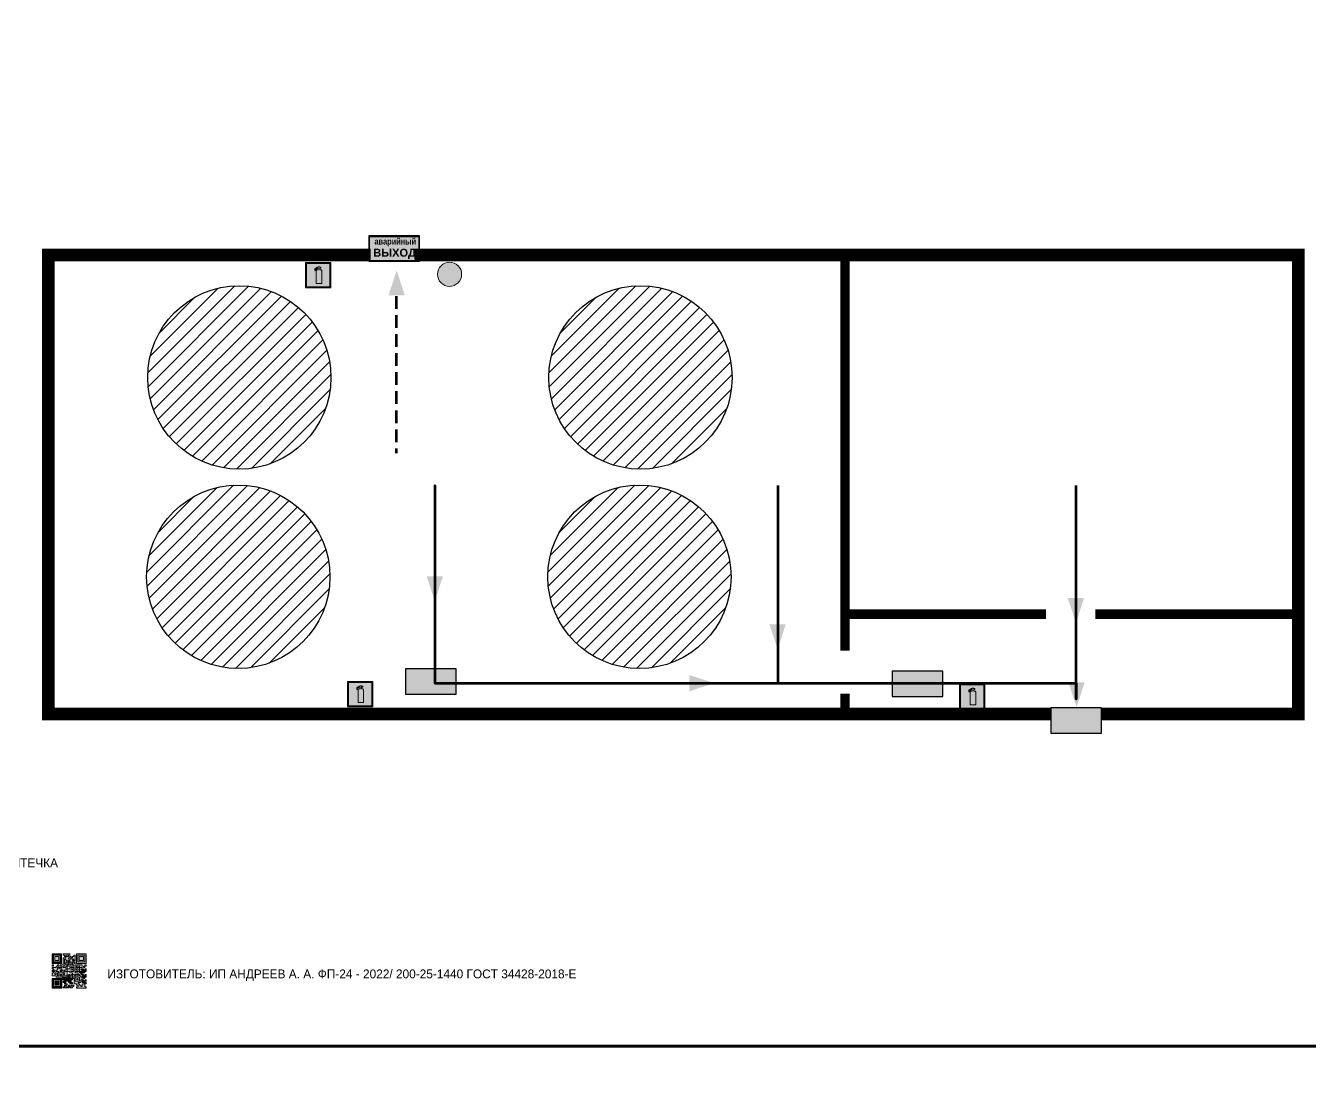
# Model space of a CAD drawing. Header units: millimetres. Extents: x 13114 to 67229, y 22859 to 38520.
# Drawn here: x 17880.1 to 18285.4, y 25452.6 to 25785.4 of the extents above; entities that cross this region are included whole.
import ezdxf

# ---------------------------------------------------------------- set-up
doc = ezdxf.new("R2010")
doc.units = ezdxf.units.MM
doc.linetypes.add('{ Wide Dash }', pattern=[12, 4, -2, 4, -2])
doc.layers.add('План_Штампы', color=7, linetype='Continuous')
doc.styles.add('обычный', font='arial.ttf')

# ---------------------------------------------------------------- blocks, each defined once
blk = doc.blocks.new('QR')
at = {"lineweight": 0}
h = blk.add_hatch(color=256, dxfattribs=at)
h.dxf.hatch_style = 1
h.paths.add_polyline_path([(9241.16, 2687.38), (9242.01, 2687.38), (9242.01, 2687.83), (9241.59, 2687.83), (9241.59, 2688.68), (9239.45, 2688.68), (9239.45, 2688.25), (9239.86, 2688.25), (9239.86, 2687.83), (9240.29, 2687.83), (9240.29, 2688.25), (9241.16, 2688.25), (9241.16, 2687.83), (9240.29, 2687.83), (9240.29, 2687.38), (9239.45, 2687.38), (9239.45, 2685.22), (9238.57, 2685.22), (9238.57, 2684.8), (9239.02, 2684.8), (9239.02, 2684.37), (9238.13, 2684.37), (9238.13, 2683.92), (9239.02, 2683.92), (9239.02, 2683.5), (9239.44, 2683.5), (9239.44, 2682.64), (9239.87, 2682.64), (9239.87, 2682.18), (9239.44, 2682.18), (9239.44, 2682.64), (9238.13, 2682.64), (9238.13, 2681.76), (9237.71, 2681.76), (9237.71, 2682.64), (9238.13, 2682.64), (9238.13, 2683.07), (9237.27, 2683.07), (9237.27, 2683.51), (9237.71, 2683.51), (9237.71, 2684.37), (9238.13, 2684.37), (9238.13, 2685.22), (9237.71, 2685.22), (9237.71, 2684.8), (9237.28, 2684.8), (9237.28, 2684.38), (9235.98, 2684.38), (9235.98, 2683.92), (9236.4, 2683.92), (9236.4, 2683.49), (9236.84, 2683.49), (9236.84, 2683.07), (9236.4, 2683.07), (9236.4, 2682.64), (9235.98, 2682.64), (9235.98, 2681.76), (9237.29, 2681.76), (9237.29, 2681.33), (9239.43, 2681.33), (9239.43, 2681.76), (9240.74, 2681.76), (9240.74, 2683.05), (9239.87, 2683.05), (9239.87, 2683.5), (9240.29, 2683.5), (9240.29, 2683.91), (9240.74, 2683.91), (9240.74, 2684.81), (9240.29, 2684.81), (9240.29, 2684.79), (9240.29, 2684.37), (9239.45, 2684.37), (9239.45, 2684.8), (9239.87, 2684.8), (9239.87, 2685.21), (9240.74, 2685.21), (9240.74, 2686.1), (9240.29, 2686.1), (9240.29, 2685.64), (9239.86, 2685.64), (9239.86, 2686.95), (9240.29, 2686.95), (9240.29, 2686.52), (9240.74, 2686.52), (9240.74, 2686.1), (9241.16, 2686.1), (9241.16, 2686.53), (9241.59, 2686.53), (9241.59, 2686.1), (9242.02, 2686.1), (9242.02, 2685.21), (9241.59, 2685.21), (9241.59, 2686.1), (9241.16, 2686.1), (9241.16, 2685.21), (9240.74, 2685.21), (9240.74, 2684.81), (9242.89, 2684.81), (9242.89, 2685.22), (9242.47, 2685.22), (9242.47, 2686.11), (9242.89, 2686.11), (9242.89, 2686.52), (9242.46, 2686.52), (9242.46, 2686.95), (9242.89, 2686.95), (9242.89, 2686.52), (9243.32, 2686.52), (9243.32, 2688.26), (9242.9, 2688.26), (9242.9, 2687.83), (9242.47, 2687.83), (9242.47, 2687.38), (9242.01, 2687.38), (9242.01, 2686.94), (9241.16, 2686.94)])
h.paths.add_polyline_path([(9239.02, 2682.18), (9239.02, 2681.76), (9238.54, 2681.76), (9238.54, 2682.18)], flags=16)
h.paths.add_polyline_path([(9237.27, 2682.65), (9237.27, 2682.19), (9236.83, 2682.19), (9236.83, 2682.65)], flags=16)
h = blk.add_hatch(color=256, dxfattribs=at)
h.dxf.hatch_style = 1
h.paths.add_polyline_path([(9238.15, 2687.83), (9236.83, 2687.83), (9236.83, 2686.52), (9238.15, 2686.52)], flags=0)
h.paths.add_polyline_path([(9239.01, 2685.65), (9239.01, 2688.68), (9235.98, 2688.68), (9235.98, 2685.65)])
h.paths.add_polyline_path([(9236.41, 2686.1), (9236.41, 2688.26), (9238.56, 2688.26), (9238.56, 2686.1)], flags=16)
h.paths.add_polyline_path([(9236.83, 2686.52), (9236.83, 2687.83), (9238.15, 2687.83), (9238.15, 2686.52)], flags=0)
h = blk.add_hatch(color=256, dxfattribs=at)
h.dxf.hatch_style = 1
h.paths.add_polyline_path([(9238.15, 2686.52), (9238.15, 2687.83), (9236.83, 2687.83), (9236.83, 2686.52)])
h.paths.add_polyline_path([(9245.91, 2686.52), (9245.91, 2687.83), (9244.59, 2687.83), (9244.59, 2686.52)], flags=0)
h.paths.add_polyline_path([(9246.77, 2685.65), (9246.77, 2688.68), (9243.74, 2688.68), (9243.74, 2685.65)])
h.paths.add_polyline_path([(9244.17, 2686.1), (9244.17, 2688.26), (9246.32, 2688.26), (9246.32, 2686.1)], flags=16)
h.paths.add_polyline_path([(9244.59, 2686.52), (9244.59, 2687.83), (9245.91, 2687.83), (9245.91, 2686.52)], flags=0)
h = blk.add_hatch(color=256, dxfattribs=at)
h.dxf.hatch_style = 1
h.paths.add_polyline_path([(9240.75, 2681.76), (9240.75, 2681.35), (9241.17, 2681.35), (9241.17, 2681.76)])
h.paths.add_polyline_path([(9241.6, 2682.18), (9241.17, 2682.18), (9241.17, 2681.76), (9241.6, 2681.76)])
h.paths.add_polyline_path([(9242.47, 2681.34), (9242.47, 2682.19), (9242.02, 2682.19), (9242.02, 2681.76), (9241.6, 2681.76), (9241.6, 2681.34)])
h.paths.add_polyline_path([(9239.87, 2678.3), (9239.44, 2678.3), (9239.44, 2677.89), (9241.17, 2677.89), (9241.17, 2678.3), (9240.28, 2678.3), (9240.28, 2678.73), (9239.87, 2678.73)])
h.paths.add_polyline_path([(9240.75, 2678.73), (9240.75, 2679.19), (9240.28, 2679.19), (9240.28, 2678.73)])
h.paths.add_polyline_path([(9241.6, 2678.73), (9241.17, 2678.73), (9241.17, 2678.3), (9241.6, 2678.3)])
h.paths.add_polyline_path([(9242.02, 2678.3), (9241.6, 2678.3), (9241.6, 2677.89), (9242.48, 2677.89), (9242.48, 2678.31), (9242.9, 2678.31), (9242.9, 2678.73), (9242.02, 2678.73)])
h.paths.add_polyline_path([(9246.36, 2684.37), (9246.36, 2684.79), (9245.93, 2684.79), (9245.93, 2684.37)])
h.paths.add_polyline_path([(9246.78, 2685.2), (9246.36, 2685.2), (9246.36, 2684.79), (9246.78, 2684.79)])
h.paths.add_polyline_path([(9245.91, 2687.83), (9244.59, 2687.83), (9244.59, 2686.52), (9245.91, 2686.52)])
h = blk.add_hatch(color=256, dxfattribs=at)
h.dxf.hatch_style = 1
h.paths.add_polyline_path([(9243.32, 2686.11), (9242.89, 2686.11), (9242.89, 2685.64), (9243.32, 2685.64)])
h.paths.add_polyline_path([(9239.02, 2683.07), (9239.02, 2683.5), (9238.56, 2683.5), (9238.56, 2683.07)])
h.paths.add_polyline_path([(9236.4, 2684.8), (9236.4, 2685.22), (9235.98, 2685.22), (9235.98, 2684.8)])
h.paths.add_polyline_path([(9236.4, 2683.07), (9236.4, 2683.49), (9235.98, 2683.49), (9235.98, 2683.07)])
h = blk.add_hatch(color=256, dxfattribs=at)
h.dxf.hatch_style = 1
h.paths.add_polyline_path([(9243.32, 2682.64), (9243.32, 2683.07), (9244.62, 2683.07), (9244.62, 2684.37), (9243.74, 2684.37), (9243.74, 2684.8), (9244.62, 2684.8), (9244.62, 2684.37), (9245.48, 2684.37), (9245.48, 2685.22), (9243.32, 2685.22), (9243.32, 2683.5), (9242.89, 2683.5), (9242.89, 2683.06), (9242.01, 2683.06), (9242.01, 2683.91), (9242.47, 2683.91), (9242.47, 2683.5), (9242.89, 2683.5), (9242.89, 2684.38), (9241.59, 2684.38), (9241.59, 2683.91), (9240.74, 2683.91), (9240.74, 2683.05), (9241.59, 2683.05), (9241.59, 2682.64), (9242.47, 2682.64), (9242.47, 2682.19), (9242.91, 2682.19), (9242.91, 2681.34), (9242.48, 2681.34), (9242.48, 2680.91), (9242.91, 2680.91), (9242.91, 2679.17), (9243.75, 2679.17), (9243.75, 2678.73), (9244.2, 2678.73), (9244.2, 2678.3), (9243.75, 2678.3), (9243.75, 2677.88), (9246.78, 2677.88), (9246.78, 2678.3), (9246.35, 2678.3), (9246.35, 2679.19), (9245.48, 2679.19), (9245.48, 2678.31), (9245.05, 2678.31), (9245.05, 2678.73), (9244.62, 2678.73), (9244.62, 2679.19), (9244.2, 2679.19), (9244.2, 2679.61), (9245.05, 2679.61), (9245.05, 2680.46), (9245.48, 2680.46), (9245.48, 2681.34), (9245.04, 2681.34), (9245.04, 2681.76), (9244.63, 2681.76), (9244.63, 2682.19), (9244.21, 2682.19), (9244.21, 2681.76), (9243.32, 2681.76), (9243.32, 2682.19), (9244.21, 2682.19), (9244.21, 2682.64)])
h.paths.add_polyline_path([(9243.75, 2683.49), (9243.75, 2683.92), (9244.21, 2683.92), (9244.21, 2683.49)], flags=16)
h.paths.add_polyline_path([(9243.32, 2681.34), (9244.63, 2681.34), (9244.63, 2680.04), (9243.32, 2680.04)], flags=16)
h.paths.add_polyline_path([(9243.76, 2680.89), (9244.18, 2680.89), (9244.18, 2680.48), (9243.76, 2680.48)], flags=0)
h = blk.add_hatch(color=256, dxfattribs=at)
h.dxf.hatch_style = 1
h.paths.add_polyline_path([(9246.36, 2683.07), (9246.78, 2683.07), (9246.78, 2683.92), (9246.36, 2683.92), (9246.36, 2683.49), (9245.92, 2683.49), (9245.92, 2683.92), (9245.06, 2683.92), (9245.06, 2683.49), (9245.48, 2683.49), (9245.48, 2683.07), (9244.62, 2683.07), (9244.62, 2682.65), (9245.05, 2682.65), (9245.05, 2682.18), (9245.48, 2682.18), (9245.48, 2682.65), (9246.36, 2682.65)])
h.paths.add_polyline_path([(9246.78, 2682.18), (9246.36, 2682.18), (9246.36, 2681.75), (9245.92, 2681.75), (9245.92, 2682.18), (9245.48, 2682.18), (9245.48, 2681.34), (9245.48, 2681.34), (9245.94, 2681.34), (9245.94, 2680.91), (9246.36, 2680.91), (9246.36, 2681.34), (9246.78, 2681.34)])
h = blk.add_hatch(color=256, dxfattribs=at)
h.dxf.hatch_style = 1
h.paths.add_polyline_path([(9235.98, 2680.9), (9235.98, 2677.86), (9239.02, 2677.86), (9239.02, 2680.9)])
h.paths.add_polyline_path([(9238.57, 2680.48), (9238.57, 2678.32), (9236.41, 2678.32), (9236.41, 2680.48)], flags=16)
h.paths.add_polyline_path([(9238.15, 2680.05), (9238.15, 2678.74), (9236.83, 2678.74), (9236.83, 2680.05)], flags=0)
h = blk.add_hatch(color=256, dxfattribs=at)
h.dxf.hatch_style = 1
h.paths.add_polyline_path([(9238.15, 2680.05), (9236.83, 2680.05), (9236.83, 2678.74), (9238.15, 2678.74)])
h = blk.add_hatch(color=256, dxfattribs=at)
h.dxf.hatch_style = 1
h.paths.add_polyline_path([(9242.02, 2680.46), (9242.48, 2680.46), (9242.48, 2680.91), (9241.58, 2680.91), (9241.58, 2681.35), (9241.17, 2681.35), (9241.17, 2680.91), (9240.75, 2680.91), (9240.75, 2681.33), (9239.43, 2681.33), (9239.43, 2680.46), (9239.86, 2680.46), (9239.86, 2680.92), (9240.3, 2680.92), (9240.3, 2680.46), (9239.86, 2680.46), (9239.86, 2680.04), (9239.44, 2680.04), (9239.44, 2679.62), (9239.86, 2679.62), (9239.86, 2679.19), (9240.29, 2679.19), (9240.29, 2680.03), (9241.18, 2680.03), (9241.18, 2680.47), (9241.6, 2680.47), (9241.6, 2680.03), (9241.18, 2680.03), (9241.18, 2679.61), (9241.6, 2679.61), (9241.6, 2679.19), (9242.47, 2679.19), (9242.47, 2679.6), (9242.02, 2679.6)])
h = blk.add_hatch(color=256, dxfattribs=at)
h.dxf.hatch_style = 1
h.paths.add_polyline_path([(9244.18, 2680.48), (9244.18, 2680.89), (9243.76, 2680.89), (9243.76, 2680.48)])
h = blk.add_hatch(color=256, dxfattribs=at)
h.dxf.hatch_style = 1
h.paths.add_polyline_path([(9245.93, 2680.04), (9245.93, 2680.46), (9245.48, 2680.46), (9245.48, 2679.62), (9246.35, 2679.62), (9246.35, 2680.04)])
h.paths.add_polyline_path([(9246.78, 2680.04), (9246.78, 2680.46), (9246.35, 2680.46), (9246.35, 2680.04)])
h.paths.add_polyline_path([(9246.78, 2679.18), (9246.78, 2679.62), (9246.35, 2679.62), (9246.35, 2679.18)])
for points in [[(9237.71, 2685.22), (9238.13, 2685.22), (9238.13, 2684.37), (9237.71, 2684.37), (9237.71, 2683.51), (9237.27, 2683.51), (9237.27, 2683.07), (9238.13, 2683.07), (9238.13, 2682.64), (9237.71, 2682.64), (9237.71, 2681.76), (9238.13, 2681.76), (9238.13, 2682.64), (9239.44, 2682.64), (9239.44, 2683.5), (9239.02, 2683.5), (9239.02, 2683.07), (9238.56, 2683.07), (9238.56, 2683.5), (9239.02, 2683.5), (9239.02, 2683.92), (9238.13, 2683.92), (9238.13, 2684.37), (9239.02, 2684.37), (9239.02, 2684.8), (9238.57, 2684.8), (9238.57, 2685.22), (9239.45, 2685.22), (9239.45, 2687.38), (9240.29, 2687.38), (9240.29, 2687.83), (9239.86, 2687.83), (9239.86, 2688.25), (9239.45, 2688.25), (9239.45, 2688.68), (9241.59, 2688.68), (9241.59, 2687.83), (9242.01, 2687.83), (9242.01, 2687.38), (9242.47, 2687.38), (9242.47, 2687.83), (9242.9, 2687.83), (9242.9, 2688.26), (9243.32, 2688.26), (9243.32, 2686.52), (9242.89, 2686.52), (9242.89, 2686.11), (9243.32, 2686.11), (9243.32, 2685.64), (9242.89, 2685.64), (9242.89, 2686.11), (9242.47, 2686.11), (9242.47, 2685.22), (9242.89, 2685.22), (9242.89, 2684.81), (9240.74, 2684.81), (9240.74, 2683.91), (9241.59, 2683.91), (9241.59, 2684.38), (9242.89, 2684.38), (9242.89, 2683.5), (9242.47, 2683.5), (9242.47, 2683.91), (9242.01, 2683.91), (9242.01, 2683.06), (9242.89, 2683.06), (9242.89, 2683.5), (9243.32, 2683.5), (9243.32, 2685.22), (9245.48, 2685.22), (9245.48, 2684.37), (9244.62, 2684.37), (9244.62, 2683.07), (9245.48, 2683.07), (9245.48, 2683.49), (9245.06, 2683.49), (9245.06, 2683.92), (9245.92, 2683.92), (9245.92, 2683.49), (9246.36, 2683.49), (9246.36, 2683.92), (9246.78, 2683.92), (9246.78, 2683.07), (9246.36, 2683.07), (9246.36, 2682.65), (9245.48, 2682.65), (9245.48, 2682.18), (9245.92, 2682.18), (9245.92, 2681.75), (9246.36, 2681.75), (9246.36, 2682.18), (9246.78, 2682.18), (9246.78, 2681.34), (9246.36, 2681.34), (9246.36, 2680.91), (9245.94, 2680.91), (9245.94, 2681.34), (9245.48, 2681.34), (9245.48, 2680.46), (9245.93, 2680.46), (9245.93, 2680.04), (9246.35, 2680.04), (9246.35, 2680.46), (9246.78, 2680.46), (9246.78, 2680.04), (9246.78, 2680.04), (9246.35, 2680.04), (9246.35, 2679.62), (9246.78, 2679.62), (9246.78, 2679.18), (9246.35, 2679.18), (9246.35, 2678.3), (9246.78, 2678.3), (9246.78, 2677.88), (9243.75, 2677.88), (9243.75, 2678.3), (9244.2, 2678.3), (9244.2, 2678.73), (9243.75, 2678.73), (9243.75, 2679.17), (9242.91, 2679.17), (9242.91, 2680.91), (9242.48, 2680.91), (9242.48, 2680.46), (9242.02, 2680.46), (9242.02, 2679.6), (9242.47, 2679.6), (9242.47, 2679.19), (9241.6, 2679.19), (9241.6, 2679.61), (9241.18, 2679.61), (9241.18, 2680.03), (9240.29, 2680.03), (9240.29, 2679.19), (9240.75, 2679.19), (9240.75, 2678.73), (9240.28, 2678.73), (9240.28, 2678.3), (9241.17, 2678.3), (9241.17, 2678.73), (9241.6, 2678.73), (9241.6, 2678.3), (9242.02, 2678.3), (9242.02, 2678.73), (9242.9, 2678.73), (9242.9, 2678.31), (9242.48, 2678.31), (9242.48, 2677.89), (9241.6, 2677.89), (9241.6, 2678.3), (9241.17, 2678.3), (9241.17, 2677.89), (9239.44, 2677.89), (9239.44, 2678.3), (9239.87, 2678.3), (9239.87, 2678.73), (9240.28, 2678.73), (9240.28, 2679.19), (9240.29, 2679.19), (9239.86, 2679.19), (9239.86, 2679.62), (9239.44, 2679.62), (9239.44, 2680.04), (9239.86, 2680.04), (9239.86, 2680.46), (9239.43, 2680.46), (9239.43, 2681.33), (9237.29, 2681.33), (9237.29, 2681.76), (9235.98, 2681.76), (9235.98, 2682.64), (9236.4, 2682.64), (9236.4, 2683.07), (9235.98, 2683.07), (9235.98, 2683.49), (9236.4, 2683.49), (9236.4, 2683.92), (9235.98, 2683.92), (9235.98, 2684.38), (9237.28, 2684.38), (9237.28, 2684.8), (9237.71, 2684.8), (9237.71, 2685.22), (9237.92, 2685.22)], [(9240.74, 2686.1), (9240.74, 2686.52), (9240.29, 2686.52), (9240.29, 2686.95), (9239.86, 2686.95), (9239.86, 2685.64), (9240.29, 2685.64), (9240.29, 2686.1), (9240.74, 2686.1), (9240.74, 2686.52)], [(9240.74, 2683.05), (9240.74, 2681.76), (9239.43, 2681.76), (9239.43, 2681.33), (9240.75, 2681.33), (9240.75, 2681.35), (9240.75, 2680.91), (9241.17, 2680.91), (9241.17, 2681.35), (9241.58, 2681.35), (9241.58, 2680.91), (9242.48, 2680.91), (9242.48, 2681.34), (9242.91, 2681.34), (9242.91, 2682.19), (9242.47, 2682.19), (9242.47, 2682.64), (9241.59, 2682.64), (9241.59, 2683.05), (9240.74, 2683.05)], [(9240.74, 2685.21), (9239.87, 2685.21), (9239.87, 2684.8), (9239.45, 2684.8), (9239.45, 2684.37), (9240.29, 2684.37), (9240.29, 2684.79), (9240.29, 2684.81), (9240.74, 2684.81), (9240.74, 2685.21), (9239.87, 2685.21)], [(9240.74, 2683.91), (9240.29, 2683.91), (9240.29, 2683.5), (9239.87, 2683.5), (9239.87, 2683.05), (9240.74, 2683.05), (9240.74, 2683.91)], [(9244.62, 2683.07), (9243.32, 2683.07), (9243.32, 2682.64), (9244.21, 2682.64), (9244.21, 2682.19), (9243.32, 2682.19), (9243.32, 2681.76), (9244.21, 2681.76), (9244.21, 2682.19), (9244.63, 2682.19), (9244.63, 2681.76), (9245.04, 2681.76), (9245.04, 2681.34), (9245.48, 2681.34)], [(9244.62, 2684.37), (9244.62, 2684.8), (9243.74, 2684.8), (9243.74, 2684.37), (9244.62, 2684.37)], [(9245.48, 2682.18), (9245.05, 2682.18), (9245.05, 2682.65), (9244.62, 2682.65), (9244.62, 2683.07)], [(9239.86, 2680.46), (9239.86, 2680.92), (9240.3, 2680.92), (9240.3, 2680.46), (9239.86, 2680.46)], [(9241.6, 2681.76), (9242.02, 2681.76), (9242.02, 2682.19), (9242.47, 2682.19), (9242.47, 2681.34), (9241.6, 2681.34), (9241.6, 2681.76)], [(9245.48, 2680.46), (9245.05, 2680.46), (9245.05, 2679.61), (9244.2, 2679.61), (9244.2, 2679.19), (9244.62, 2679.19), (9244.62, 2678.73), (9245.05, 2678.73), (9245.05, 2678.31), (9245.48, 2678.31), (9245.48, 2679.19), (9246.35, 2679.19), (9246.35, 2679.07)], [(9245.48, 2682.18), (9245.48, 2681.34)], [(9246.35, 2679.62), (9245.48, 2679.62), (9245.48, 2680.46)], [(9245.48, 2680.46), (9245.48, 2679.62), (9246.35, 2679.62), (9246.35, 2680.04), (9245.93, 2680.04), (9245.93, 2680.46), (9245.48, 2680.46), (9245.48, 2679.62)], [(9246.35, 2679.62), (9246.35, 2679.18)]]:
    blk.add_lwpolyline(points, dxfattribs=at)
for points in [[(9235.98, 2685.65), (9239.01, 2685.65), (9239.01, 2688.68), (9235.98, 2688.68)], [(9236.41, 2688.26), (9238.56, 2688.26), (9238.56, 2686.1), (9236.41, 2686.1)], [(9236.83, 2687.83), (9238.15, 2687.83), (9238.15, 2686.52), (9236.83, 2686.52)], [(9240.29, 2687.83), (9241.16, 2687.83), (9241.16, 2688.25), (9240.29, 2688.25)], [(9240.29, 2688.25), (9241.16, 2688.25), (9241.16, 2687.83), (9240.29, 2687.83)], [(9242.01, 2687.38), (9241.16, 2687.38), (9241.16, 2686.94), (9242.01, 2686.94)], [(9241.16, 2687.38), (9242.01, 2687.38), (9242.01, 2686.94), (9241.16, 2686.94)], [(9242.89, 2686.52), (9242.46, 2686.52), (9242.46, 2686.95), (9242.89, 2686.95)], [(9243.74, 2685.65), (9246.77, 2685.65), (9246.77, 2688.68), (9243.74, 2688.68)], [(9244.17, 2688.26), (9246.32, 2688.26), (9246.32, 2686.1), (9244.17, 2686.1)], [(9244.59, 2687.83), (9245.91, 2687.83), (9245.91, 2686.52), (9244.59, 2686.52)], [(9235.98, 2684.8), (9236.4, 2684.8), (9236.4, 2685.22), (9235.98, 2685.22)], [(9236.4, 2683.07), (9236.84, 2683.07), (9236.84, 2683.49), (9236.4, 2683.49)], [(9241.16, 2686.1), (9240.74, 2686.1), (9240.74, 2685.21), (9241.16, 2685.21)], [(9241.16, 2686.53), (9241.59, 2686.53), (9241.59, 2686.1), (9241.16, 2686.1)], [(9241.59, 2686.1), (9242.02, 2686.1), (9242.02, 2685.21), (9241.59, 2685.21)], [(9243.75, 2683.92), (9244.21, 2683.92), (9244.21, 2683.49), (9243.75, 2683.49)], [(9245.93, 2684.79), (9246.36, 2684.79), (9246.36, 2684.37), (9245.93, 2684.37)], [(9246.36, 2685.2), (9246.78, 2685.2), (9246.78, 2684.79), (9246.36, 2684.79)], [(9235.98, 2677.86), (9239.02, 2677.86), (9239.02, 2680.9), (9235.98, 2680.9)], [(9236.41, 2680.48), (9238.57, 2680.48), (9238.57, 2678.32), (9236.41, 2678.32)], [(9236.83, 2682.19), (9237.27, 2682.19), (9237.27, 2682.65), (9236.83, 2682.65)], [(9236.83, 2680.05), (9238.15, 2680.05), (9238.15, 2678.74), (9236.83, 2678.74)], [(9238.54, 2682.18), (9239.02, 2682.18), (9239.02, 2681.76), (9238.54, 2681.76)], [(9239.44, 2682.64), (9239.87, 2682.64), (9239.87, 2682.18), (9239.44, 2682.18)], [(9240.75, 2681.76), (9241.17, 2681.76), (9241.17, 2681.35), (9240.75, 2681.35)], [(9241.17, 2682.18), (9241.6, 2682.18), (9241.6, 2681.76), (9241.17, 2681.76)], [(9241.18, 2680.03), (9241.6, 2680.03), (9241.6, 2680.47), (9241.18, 2680.47)], [(9243.32, 2680.04), (9244.63, 2680.04), (9244.63, 2681.34), (9243.32, 2681.34)], [(9243.76, 2680.89), (9244.18, 2680.89), (9244.18, 2680.48), (9243.76, 2680.48)]]:
    blk.add_lwpolyline(points, close=True, dxfattribs=at)
blk = doc.blocks.new('A$C41C009D9')
at = {"true_color": 0xffffff}
blk.add_hatch(color=7, dxfattribs=at).paths.add_polyline_path([(0, 8), (-16, 8), (-16, 0), (0, 0)])
h = blk.add_hatch(color=126)
h.dxf.hatch_style = 1
h.paths.add_polyline_path([(-15.8, 7.8), (-15.8, 0.2), (-0.2, 0.2), (-0.2, 7.8)])
at = {"color": 126}
for points in [[(-16, 0), (0, 0), (0, 8), (-16, 8)], [(-16, 0), (0, 0), (0, 8), (-16, 8)], [(-15.8, 7.8), (-0.2, 7.8), (-0.2, 0.2), (-15.8, 0.2)]]:
    blk.add_lwpolyline(points, close=True, dxfattribs=at)
at = {"color": 7, "true_color": 0xffffff, "insert": (-15.8, 7.3), "char_height": 2.5, "width": 15.5999, "attachment_point": 1, "style": 'обычный'}
blk.add_mtext('\\pi1.6133;{\\fArial|b1|i0|c204|p34;\\H0.8x;\\W0.8;аварийный\\H1.25x;\\W1;\\P\\pi1.2327;ВЫХОД}', dxfattribs=at)
blk = doc.blocks.new('A$C7B4425F7')
at = {"true_color": 0xffffff}
blk.add_hatch(color=7, dxfattribs=at).paths.add_polyline_path([(0, 0), (-16, 0), (-16, -8), (0, -8)])
h = blk.add_hatch(color=126)
h.paths.add_polyline_path([(-0.2, -0.2), (-15.8, -0.2), (-15.8, -7.8), (-0.2, -7.8)])
h.paths.add_polyline_path([(-11.76, -2.03), (-11.76, -3.66), (-11.17, -3.66, -0.568275), (-11.17, -6.18), (-12.58, -6.18), (-12.58, -2.03)], flags=16)
h.paths.add_polyline_path([(-13.33, -4.12, -0.495768), (-13.59, -6.18), (-15.03, -6.18), (-15.03, -2.03), (-13.59, -2.03, -0.487973)], flags=16)
h.paths.add_polyline_path([(-10.25, -2.03), (-9.48, -2.03), (-9.48, -6.18), (-10.25, -6.18)], flags=16)
h.paths.add_polyline_path([(-13.84, -3.69), (-14.24, -3.69), (-14.24, -3.03), (-13.9, -3.03, -0.692621)], flags=0)
h.paths.add_polyline_path([(-9.15, -2.03), (-8.4, -2.03), (-8.04, -3.07), (-7.68, -2.03), (-6.93, -2.03), (-7.64, -4.1), (-6.93, -6.18), (-7.68, -6.18), (-8.04, -5.14), (-8.4, -6.18), (-9.15, -6.18), (-8.44, -4.1)], flags=16)
h.paths.add_polyline_path([(-11.76, -4.46), (-11.42, -4.46, -0.692621), (-11.36, -5.12), (-11.76, -5.12)], flags=0)
h.paths.add_polyline_path([(-13.9, -5.2), (-14.24, -5.2), (-14.24, -4.55), (-13.84, -4.55, -0.708038)], flags=0)
edge = h.paths.add_edge_path(flags=16)
edge.add_ellipse((-5.51, -4.08), major_axis=(0, 2.05), ratio=0.586184, start_angle=0, end_angle=360)
edge = h.paths.add_edge_path(flags=0)
edge.add_ellipse((-5.51, -4.08), major_axis=(0, 1.14), ratio=0.454828, start_angle=0, end_angle=360)
h.paths.add_polyline_path([(-4.13, -4.96, 0.377264), (-3.48, -4.52, 0.0555), (-3.16, -2.03), (-1.66, -2.03), (-1.66, -4.96), (-0.96, -4.96), (-0.96, -7.01), (-1.75, -7.01), (-1.75, -6.18), (-3.3, -6.18), (-3.3, -7.02), (-4.13, -7.02)], flags=16)
h.paths.add_polyline_path([(-2.73, -2.91), (-2.28, -2.91), (-2.28, -4.96), (-3.05, -4.96, 0.079136)], flags=0)
at = {"color": 126}
blk.add_lwpolyline([(-16, -8), (0, -8), (0, 0), (-16, 0)], close=True, dxfattribs=at)
blk = doc.blocks.new('A$C32E8229D')
at = {"true_color": 0xffffff}
blk.add_hatch(color=7, dxfattribs=at).paths.add_polyline_path([(0, 0), (0, -8), (16, -8), (16, 0)])
h = blk.add_hatch(color=126)
h.paths.add_polyline_path([(0.2, -0.2), (15.8, -0.2), (15.8, -7.8), (0.2, -7.8)])
h.paths.add_polyline_path([(13.49, -2.05), (12.08, -2.05), (11.37, -2.63, 0.162397), (11.29, -2.84), (11.29, -3.63), (10.35, -3.63), (10.35, -4.05), (11.68, -4.05), (11.68, -3.48), (12.26, -4.28), (11.29, -5.1), (11.29, -6.78), (11.85, -6.78), (11.85, -5.44), (12.8, -4.64), (12.8, -5.94), (14.46, -5.94), (14.46, -5.39), (13.45, -5.39), (13.45, -3.97), (12.46, -2.59), (13.15, -2.59), (13.69, -3.34), (14.18, -3)], flags=16)
h.paths.add_polyline_path([(10.74, -1.82, 1), (11.8, -1.82, 1)], flags=16)
h.paths.add_polyline_path([(9.39, -3.59), (5.99, -3.59), (6.56, -3.03), (5.91, -3.03), (5.1, -3.83), (5.91, -4.64), (6.56, -4.64), (5.99, -4.09), (9.39, -4.09)], flags=16)
h.paths.add_polyline_path([(4.29, -1.08), (1.72, -1.08), (1.72, -6.6), (4.29, -6.6)], flags=16)
at = {"color": 126}
blk.add_lwpolyline([(16, -8), (0, -8), (0, 0), (16, 0)], close=True, dxfattribs=at)
blk = doc.blocks.new('A$C3AD82952')
at = {"true_color": 0xf5f5ff}
h = blk.add_hatch(color=7, dxfattribs=at)
h.dxf.hatch_style = 1
h.paths.add_polyline_path([(8.21, 8.73, 0.414214), (7.89, 9.05), (7.22, 9.05), (7.22, 9.92), (7.59, 9.92, 1), (7.57, 10.36), (7.22, 10.36), (7.22, 10.6), (6.43, 10.6), (6.43, 10.36), (6.01, 10.36), (4.74, 9.59), (4.74, 8.69), (4.98, 8.73), (4.98, 9.26), (6.12, 9.91), (6.43, 9.91), (6.43, 9.05), (5.76, 9.05, 0.414214), (5.44, 8.73), (5.44, 2.2), (8.21, 2.2)], flags=0)
h.paths.add_polyline_path([(12.8, 12.8), (0, 12.8), (0, 0), (12.8, 0)])
h.paths.add_polyline_path([(0.51, 12.29), (12.29, 12.29), (12.29, 0.51), (0.51, 0.51)], flags=16)
h.paths.add_polyline_path([(4.74, 9.59), (6.01, 10.36), (6.43, 10.36), (6.43, 10.6), (7.22, 10.6), (7.22, 10.36), (7.59, 10.36, -0.94586), (7.59, 9.92), (7.22, 9.92), (7.22, 9.05), (7.89, 9.05, -0.414214), (8.21, 8.73), (8.21, 2.2), (5.44, 2.2), (5.44, 8.73, -0.414214), (5.76, 9.05), (6.43, 9.05), (6.43, 9.91), (6.12, 9.91), (4.98, 9.26), (4.98, 8.73), (4.74, 8.69)], flags=0)
h = blk.add_hatch(color=242)
h.dxf.hatch_style = 1
h.paths.add_polyline_path([(12.29, 12.29), (0.51, 12.29), (0.51, 0.51), (12.29, 0.51)])
h.paths.add_polyline_path([(4.74, 8.69), (4.74, 9.59), (6.01, 10.36), (6.43, 10.36), (6.43, 10.6), (7.22, 10.6), (7.22, 10.36), (7.59, 10.36, -0.94586), (7.59, 9.92), (7.22, 9.92), (7.22, 9.05), (7.89, 9.05, -0.414214), (8.21, 8.73), (8.21, 2.2), (5.44, 2.2), (5.44, 8.73, -0.414214), (5.76, 9.05), (6.43, 9.05), (6.43, 9.91), (6.12, 9.91), (4.98, 9.26), (4.98, 8.73)], flags=16)
h = blk.add_hatch(color=7, dxfattribs=at)
h.dxf.hatch_style = 1
h.paths.add_polyline_path([(8.21, 8.73, 0.414214), (7.89, 9.05), (7.22, 9.05), (7.22, 9.92), (7.59, 9.92, 1), (7.57, 10.36), (7.22, 10.36), (7.22, 10.6), (6.43, 10.6), (6.43, 10.36), (6.01, 10.36), (4.74, 9.59), (4.74, 8.69), (4.98, 8.73), (4.98, 9.26), (6.12, 9.91), (6.43, 9.91), (6.43, 9.05), (5.76, 9.05, 0.414214), (5.44, 8.73), (5.44, 2.2), (8.21, 2.2)])
at = {"color": 242, "lineweight": 5}
for p, q in [((0, 0), (0, 12.8)), ((0, 12.8), (12.8, 12.8)), ((6.01, 10.36), (4.74, 9.59)), ((4.74, 9.59), (4.74, 8.69)), ((4.74, 8.69), (4.98, 8.73)), ((4.98, 9.26), (6.12, 9.91)), ((4.98, 8.73), (4.98, 9.26)), ((5.44, 2.2), (5.44, 8.73)), ((5.76, 9.05), (6.43, 9.05)), ((6.01, 10.36), (6.43, 10.36)), ((6.12, 9.91), (6.43, 9.91)), ((7.22, 10.6), (6.43, 10.6)), ((6.43, 10.6), (6.43, 10.36)), ((6.43, 9.91), (6.43, 9.05)), ((7.22, 10.36), (7.22, 10.6)), ((7.59, 10.36), (7.22, 10.36)), ((7.22, 9.05), (7.22, 9.92)), ((7.59, 9.92), (7.22, 9.92)), ((7.89, 9.05), (7.22, 9.05)), ((8.21, 2.2), (8.21, 8.73)), ((12.8, 0), (12.8, 12.8)), ((0, 0), (12.8, 0)), ((5.44, 2.2), (8.21, 2.2))]:
    blk.add_line(p, q, dxfattribs=at)
blk.add_lwpolyline([(0.51, 12.29), (12.29, 12.29), (12.29, 0.51), (0.51, 0.51)], close=True, dxfattribs=at)
for centre, radius, start, end in [((5.76, 8.73), 0.32, 90, 180), ((7.58, 10.14), 0.223, 273.18746, 86.81254), ((7.89, 8.73), 0.32, 0, 90)]:
    blk.add_arc(centre, radius, start, end, dxfattribs=at)
blk = doc.blocks.new('A$C7B8C2D5B')
at = {"lineweight": 0}
h = blk.add_hatch(color=5, dxfattribs=at)
h.dxf.hatch_style = 1
h.paths.add_polyline_path([(1.4, -3.02, 1), (-2.11, -3.02, 1)])
at = {"color": 5, "lineweight": 0}
blk.add_circle((-0.36, -3.02), 1.75, dxfattribs=at)

msp = doc.modelspace()

# ---------------------------------------------------------------- hatches: boundary and pattern name
at = {"lineweight": 0}
h = msp.add_hatch(dxfattribs=at)
h.set_pattern_fill('ANSI31', color=256)
h.set_pattern_definition([(45, (-19200.0727, 21267.6348), (-2.24506403, 2.24506403), [])])
h.paths.add_polyline_path([(17918.65, 25674.35, 1), (17976.51, 25674.35, 1)])
h = msp.add_hatch(dxfattribs=at)
h.set_pattern_fill('ANSI31', color=256)
h.set_pattern_definition([(45, (-19073.4134, 21267.6348), (-2.24506403, 2.24506403), [])])
h.paths.add_polyline_path([(18045.3, 25674.35, 1), (18103.17, 25674.35, 1)])
h = msp.add_hatch(dxfattribs=at)
h.set_pattern_fill('ANSI31', color=256)
h.set_pattern_definition([(45, (-19200.4052, 21204.7413), (-2.24506403, 2.24506403), [])])
h.paths.add_polyline_path([(17918.31, 25611.45, 1), (17976.18, 25611.45, 1)])
h = msp.add_hatch(dxfattribs=at)
h.set_pattern_fill('ANSI31', color=256)
h.set_pattern_definition([(45, (-19073.746, 21204.7413), (-2.24506403, 2.24506403), [])])
h.paths.add_polyline_path([(18044.97, 25611.45, 1), (18102.84, 25611.45, 1)])

# ---------------------------------------------------------------- linework, layer by layer
at = {"color": 6, "lineweight": 100}
for points in [[(17866.97, 25463.3), (18466.97, 25463.3), (18466.97, 25858.3), (17866.97, 25858.3)], [(17866.97, 25068.3), (18466.97, 25068.3), (18466.97, 25463.3), (17866.97, 25463.3)]]:
    msp.add_lwpolyline(points, close=True, dxfattribs=at)
at = {"lineweight": 100}
for points, const_width in [([(17989.05, 25712.99), (17887.24, 25712.99), (17887.24, 25568.13), (18203.68, 25568.13)], 4), ([(18219.53, 25568.13), (18281.88, 25568.13), (18281.88, 25712.99), (18002.91, 25712.99)], 4), ([(18138.83, 25588.13), (18138.83, 25711.45)], 3), ([(18138.83, 25599.67), (18202.3, 25599.67)], 3), ([(18217.86, 25599.67), (18281.1, 25599.67)], 3), ([(18138.83, 25568.13), (18138.83, 25574.58)], 3)]:
    msp.add_lwpolyline(points, dxfattribs=dict(at, const_width=const_width))
at = {"color": 126, "linetype": '{ Wide Dash }', "lineweight": 100, "true_color": 0x008754}
msp.add_lwpolyline([(17997.14, 25699.98), (17997.14, 25650.44)], dxfattribs=at)
at = {"color": 126, "lineweight": 100, "true_color": 0x008754}
for points in [[(18009.32, 25640.29), (18009.32, 25640.29), (18009.32, 25577.94), (18211.82, 25577.94), (18211.82, 25572.83), (18211.82, 25640.29)], [(18117.56, 25640.29), (18117.56, 25577.94)]]:
    msp.add_lwpolyline(points, dxfattribs=at)
for centre in [(17947.58, 25674.35), (18074.24, 25674.35), (17947.25, 25611.45), (18073.91, 25611.45)]:
    msp.add_circle(centre, 28.93)
at = {"layer": 'План_Штампы', "color": 126, "true_color": 0x008754}
for points in [[(17999.84, 25700.24), (17994.71, 25700.25), (17997.25, 25708.13)], [(18006.72, 25611.64), (18011.86, 25611.63), (18009.31, 25603.75)], [(18209.14, 25604.74), (18214.28, 25604.73), (18211.73, 25596.85)], [(18114.95, 25596.44), (18120.08, 25596.43), (18117.54, 25588.55)], [(18089.62, 25575.32), (18089.63, 25580.46), (18097.51, 25577.91)], [(18209.35, 25578.19), (18214.48, 25578.18), (18211.94, 25570.3)]]:
    msp.add_solid(points, dxfattribs=at)

# ---------------------------------------------------------------- block references
msp.add_blockref('A$C41C009D9', (18004.44, 25711))
for name, p, xscale, yscale, zscale in [('A$C3AD82952', (17968.49, 25702.64), 0.625, 0.625, 0.625), ('A$C7B8C2D5B', (18014.74, 25713.49), 2.177419353276491, 2.177419353276491, 2.177419353276491), ('A$C3AD82952', (17981.69, 25570.45), 0.625, 0.625, 0.625), ('A$C3AD82952', (18174.96, 25569.68), 0.625, 0.625, 0.625)]:
    msp.add_blockref(name, p, dxfattribs=dict(xscale=xscale, yscale=yscale, zscale=zscale))
at = {"color": 22, "lineweight": 100, "true_color": 0xbb1e10}
msp.add_blockref('QR', (8652.48, 22803.81), dxfattribs=at)
at = {"layer": 'План_Штампы', "color": 126, "true_color": 0x008754, "xscale": -1}
for p in [(18016.08, 25582.39), (18169.67, 25581.66)]:
    msp.add_blockref('A$C32E8229D', p, dxfattribs=at)
at = {"layer": 'План_Штампы'}
msp.add_blockref('A$C7B4425F7', (18219.76, 25570.1), dxfattribs=at)

# ---------------------------------------------------------------- texts
at = {"lineweight": 0, "char_height": 2.8, "attachment_point": 5, "style": 'обычный'}
for s, insert, width in [('\\pi-8.4,l8.4,t8.4;{\\fProxima Nova Rg|b0|i0|c204|p2;АПТЕЧКА\\H1.1667x; }', (17881.76, 25521.18), 126.6484), ('\\pi-8.4,l8.4,t8.4;{\\fProxima Nova Rg|b0|i0|c204|p2;ИЗГОТОВИТЕЛЬ: ИП АНДРЕЕВ А. А.\\fProxima Nova Rg|b0|i0|c0|p2; \\fProxima Nova Rg|b0|i0|c204|p2;ФП-24 - 2022/ 200-25-1440 ГОСТ 34428-2018-Е\\H1.2266x; }', (17979.98, 25485.74), 191.3484)]:
    msp.add_mtext(s, dxfattribs=dict(at, insert=insert, width=width))

doc.saveas('drawing.dxf')
